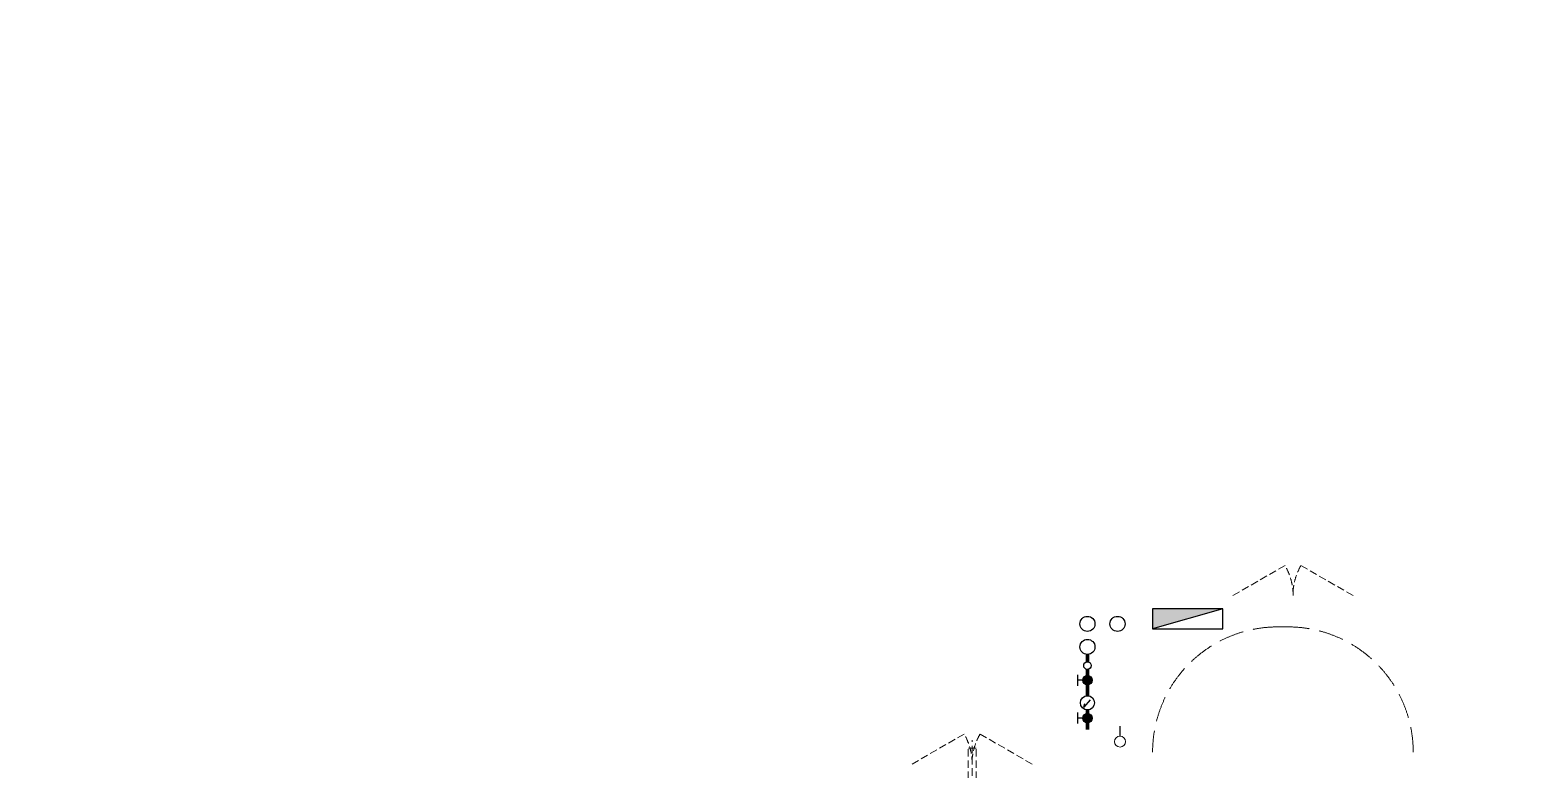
# Model space of a CAD drawing. Extents: x 2803505 to 5851001, y -1372902 to 24339.
# Drawn here: x 3041006 to 3055932, y -727173 to -719792 of the extents above; entities that cross this region are included whole.
import ezdxf
from ezdxf.xclip import XClip

# ---------------------------------------------------------------- set-up
doc = ezdxf.new("R2010")
doc.units = 0
doc.header["$LTSCALE"] = 1000
doc.header["$MEASUREMENT"] = 0
doc.header["$XCLIPFRAME"] = 2
for name, pattern in [('DASH', [0.35, 0.25, -0.1]), ('DOTE', [2.42, 2, -0.2, 0.02, -0.2]), ('HIDDEN', [0.375, 0.25, -0.125])]:
    doc.linetypes.add(name, pattern=pattern)
doc.layers.get('0').update_dxf_attribs({"linetype": 'CONTINUOUS'})
for name, color, linetype in [('!!电气', 1, 'CONTINUOUS'), ('EQUIP_消火栓', 7, 'CONTINUOUS'), ('VPIPE-凝结', 150, 'CONTINUOUS'), ('VPIPE-消防', 1, 'TG_X'), ('VPIPE-给水', 3, 'TG_J'), ('污水', 3, 'CONTINUOUS'), ('给水', 4, 'CONTINUOUS')]:
    doc.layers.add(name, color=color, linetype=linetype)
for name, color, linetype, lineweight in [('DOTE', 19, 'DOTE', 9), ('STAIR', 252, 'CONTINUOUS', 20), ('VPIPE-废水', 31, 'TG_F', 18), ('WINDOW', 146, 'CONTINUOUS', 20), ('平面-空调室内机', 176, 'CONTINUOUS', 9), ('平面-空调预留孔', 252, 'CONTINUOUS', 15)]:
    doc.layers.add(name, color=color, linetype=linetype, lineweight=lineweight)
doc.styles.add('TG_LINETYPE', font='SIMPLEX', dxfattribs={"width": 0.8, "height": 3, "bigfont": 'HZTXT'})
doc.linetypes.add('TG_F', pattern='A,2,-0.3,["F",TG_LINETYPE,S=0.1,R=0,X=-0.23,Y=-0.15],0', length=2.3)
doc.linetypes.add('TG_J', pattern='A,2,-0.22,["J",TG_LINETYPE,S=0.1,R=0,X=-0.18,Y=-0.15],0', length=2.22)
doc.linetypes.add('TG_X', pattern='A,4,-0.3,["X",TG_LINETYPE,S=0.1,R=0,X=-0.23,Y=-0.15],0', length=4.3)

# ---------------------------------------------------------------- blocks, each defined once
blk = doc.blocks.new('A$C74D73064')
at = {"layer": 'DOTE', "color": 252}
for p, q in [((196116, 61719), (-86385, 61719)), ((196116, 54519), (-86385, 54519))]:
    blk.add_line(p, q, dxfattribs=at)
blk = doc.blocks.new('$TwtSys$00000434')
at = {"color": 252}
for p, q in [((-0.5, 0.5), (-0.5, -0.5)), ((-0.5, -0.5), (0.5, 0.5)), ((0.5, 0.5), (-0.5, 0.5)), ((0.5, -0.5), (0.5, 0.5)), ((-0.5, -0.5), (0.5, -0.5))]:
    blk.add_line(p, q, dxfattribs=at)
blk.add_solid([(0.5, -0.5), (0.5, 0.5), (-0.5, -0.5)], dxfattribs=at)
blk = doc.blocks.new('A$C2705576B')
at = {"layer": '给水'}
h = blk.add_hatch(color=252, dxfattribs=at)
edge = h.paths.add_edge_path()
edge.add_arc((417, -1741), 47.2, 0, 360)
h = blk.add_hatch(color=252, dxfattribs=at)
edge = h.paths.add_edge_path()
edge.add_arc((795, -1741), 47.2, 0, 360)
at = {"layer": '给水', "color": 252}
for p, q in [((363, -1645), (472, -1645)), ((417, -1741), (417, -1645)), ((601, -1768), (525, -1704)), ((525, -1704), (564, -1715)), ((740, -1645), (849, -1645)), ((795, -1741), (795, -1645))]:
    blk.add_line(p, q, dxfattribs=at)
at = {"layer": '给水', "color": 252, "const_width": 35.4}
for points in [[(499, -1741), (302, -1741)], [(903, -1741), (641, -1741)], [(1053, -1741), (978, -1741)]]:
    blk.add_lwpolyline(points, dxfattribs=at)
at = {"layer": '给水', "color": 252}
for centre, radius in [((417, -1741), 47.2), ((570, -1741), 70.8), ((795, -1741), 47.2), ((941, -1741), 37.5)]:
    blk.add_circle(centre, radius, dxfattribs=at)
blk = doc.blocks.new('dongkong')
at = {"layer": '平面-空调预留孔', "color": 8, "linetype": 'HIDDEN', "ltscale": 0.3}
for p, q in [((-603836, 210821), (-603836, 210511)), ((-603836, 210821), (-603756, 210821)), ((-603796, 210900), (-603796, 210431)), ((-603756, 210821), (-603756, 210511))]:
    blk.add_line(p, q, dxfattribs=at)
blk.add_lwpolyline([(-603756, 210511), (-603836, 210511)], dxfattribs=at)
blk = doc.blocks.new('A$C1C403CBE')
at = {"layer": 'STAIR', "color": 252, "linetype": 'DASH'}
blk.add_lwpolyline([(36200, 11020, -0.414214), (37450, 12270), (37550, 12270, -0.414214), (38800, 11020)], format="xyb", dxfattribs=at)
at = {"layer": 'VPIPE-凝结', "color": 252}
blk.add_line((35875, 11180), (35875, 11278), dxfattribs=at)
at = {"layer": 'VPIPE-废水', "color": 252}
blk.add_circle((35875, 11125), 55, dxfattribs=at)
at = {"layer": 'VPIPE-消防', "color": 252, "linetype": 'Continuous'}
blk.add_circle((35850, 12300), 75, dxfattribs=at)
at = {"layer": 'VPIPE-给水', "color": 252, "linetype": 'Continuous'}
for centre in [(35550, 12300), (35550, 12070)]:
    blk.add_circle(centre, 75, dxfattribs=at)
at = {"layer": 'WINDOW', "color": 252, "linetype": 'DASH', "ltscale": 0.3}
for points in [[(37002, 12583), (37521, 12883, -0.131652), (37602, 12583)], [(38200, 12583), (37680, 12883, 0.131652), (37600, 12583)], [(33800, 10900), (34320, 11200, -0.131652), (34400, 10900)], [(34998, 10900), (34479, 11200, 0.131652), (34398, 10900)]]:
    blk.add_lwpolyline(points, format="xyb", dxfattribs=at)
at = {"layer": 'EQUIP_消火栓', "color": 252, "xscale": 700, "yscale": 200, "zscale": 700, "rotation": 180}
blk.add_blockref('$TwtSys$00000434', (36550, 12350), dxfattribs=at)
at = {"layer": '平面-空调室内机', "color": 252, "ltscale": 0.3, "xscale": -1, "rotation": 180}
blk.add_blockref('dongkong', (638196, 221571), dxfattribs=at)
at = {"layer": '污水', "color": 252, "rotation": 90.00000000010901}
blk.add_blockref('A$C2705576B', (33809, 10942), dxfattribs=at)

msp = doc.modelspace()

# ---------------------------------------------------------------- block references
at = {"layer": '!!电气'}
msp.add_blockref('A$C1C403CBE', (3016006, -738022.9), dxfattribs=at)
ref = msp.add_blockref('A$C74D73064', (2860689.2, -781511.3))
XClip(ref).set_block_clipping_path([(-14883.2465648082, 50822.2568892687), (39116.7403027331, 70322.2568880918)])

doc.saveas('drawing.dxf')
